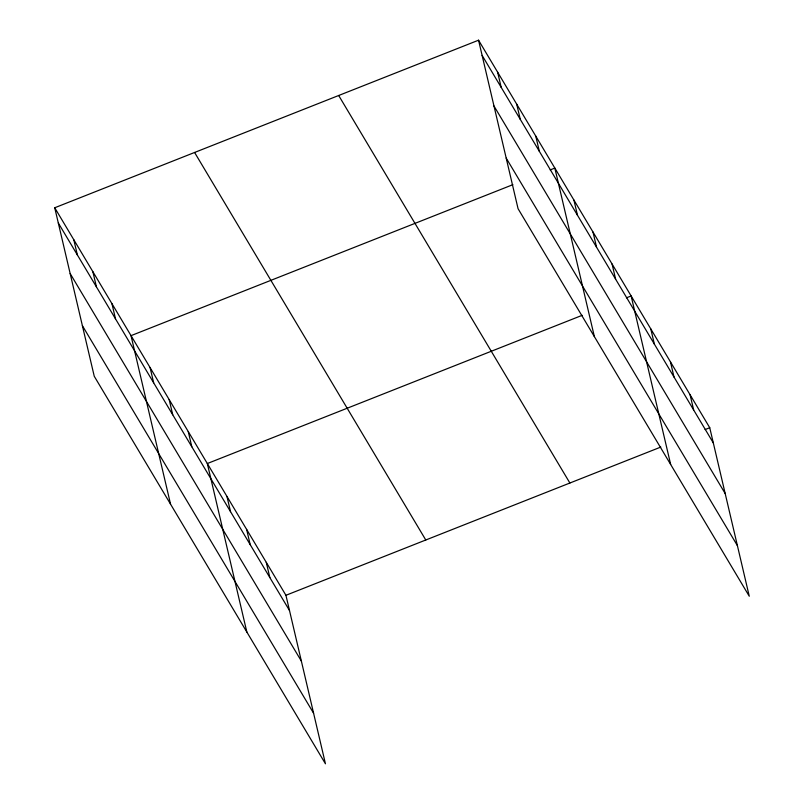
<?xml version="1.0" encoding="UTF-8"?>
<svg xmlns="http://www.w3.org/2000/svg" width="804" height="804" viewBox="0 0 804 804"><rect width="100%" height="100%" fill="white"/><g stroke="black" fill="none" stroke-linecap="round" stroke-linejoin="round"><path stroke-width="1.21" d="M54.732 207.764L285.933 595.292L325.449 763.8L94.249 376.272L54.732 207.764L478.551 40.2L709.751 427.728L749.268 596.236L518.067 208.708L478.551 40.2M512.882 184.669L131.022 335.65L170.548 504.158M550.187 169.925L554.84 168.086L594.367 336.595M582.186 315.319L207.321 463.536L246.848 632.044M626.477 297.812L631.14 295.962L670.667 464.471M285.933 595.292L660.798 447.074M705.088 429.567L709.751 427.728M482.119 55.406L713.319 442.934M493.978 105.997L725.178 493.525M506.208 158.117L737.409 545.645M338.685 95.495L569.885 483.023M194.588 152.469L425.788 539.997M58.3 222.979L289.49 610.497M70.159 273.561L301.359 661.089M82.39 325.69L313.59 713.208M690.093 394.784L693.661 409.99M670.446 361.84L674.013 377.056M650.788 328.906L654.356 344.112M612.065 263.993L615.633 279.199M592.99 232.024L596.558 247.23M573.915 200.055L577.483 215.261M535.776 136.107L539.333 151.323M516.701 104.138L520.268 119.354M497.626 72.169L501.193 87.375M266.275 562.348L269.842 577.563M246.627 529.414L250.195 544.62M226.969 496.47L230.537 511.676M188.247 431.557L191.814 446.773M169.172 399.588L172.739 414.804M150.097 367.619L153.664 382.825M111.947 303.681L115.515 318.886M92.872 271.712L96.44 286.917M73.797 239.743L77.365 254.948"/></g></svg>
